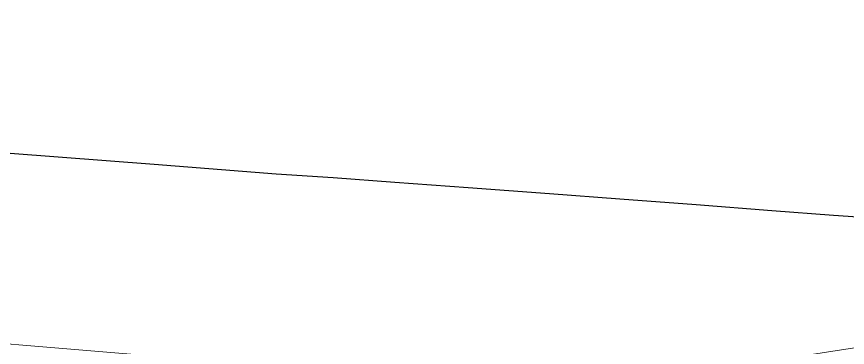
# Model space of a CAD drawing. Header units: metres. Extents: x -4 to 509425, y 7549 to 4732445.
# Drawn here: x 489104 to 491672, y 4717781 to 4718804 of the extents above; entities that cross this region are included whole.
import ezdxf

# ---------------------------------------------------------------- set-up
doc = ezdxf.new("R2010")
doc.units = ezdxf.units.M
doc.header["$LTSCALE"] = 0.01
doc.header["$MEASUREMENT"] = 0
doc.layers.get('0').update_dxf_attribs({"lineweight": 0})
doc.layers.add('_00_LE_BURGOS', color=1, linetype='Continuous')
doc.layers.add('Lineas electricas aereas', color=30, linetype='Continuous')

msp = doc.modelspace()

# ---------------------------------------------------------------- linework, layer by layer
at = {"color": 5}
msp.add_lwpolyline([(484900.497, 4718140.211), (490826.186, 4717645.711), (493296.683, 4718027.126), (496567.966, 4717217.654), (499084.795, 4718098.371), (500600.958, 4718460.832), (501582.427, 4719465.787), (501620.207, 4720722.559), (502019.92, 4720707.42), (501976.306, 4719296.597), (500827.332, 4718103.33), (496587.583, 4716800.735), (493278.454, 4717619.573), (490840.266, 4717243.146), (484895.504, 4717739.237)], dxfattribs=at)
at = {"layer": '_00_LE_BURGOS', "color": 2, "linetype": 'Continuous', "const_width": 1}
msp.add_lwpolyline([(489083.815, 4718381.479), (489529.328, 4718347.813), (489906.252, 4718317.609), (490082.443, 4718306.283), (490273.108, 4718292.439), (490500.269, 4718275.449), (490751.342, 4718257.201), (490969.064, 4718240.211), (491205.035, 4718223.221), (491439.118, 4718204.972), (491629.782, 4718190.5), (491809.698, 4718177.894), (492106.707, 4718156.246), (492436.62, 4718130.269), (492533.602, 4718122.476), (492673.015, 4718112.951), (492922.398, 4718095.632), (493169.184, 4718080.046), (493435.885, 4718058.398), (493600.409, 4718046.275), (493791.776, 4718031.555), (493961.705, 4718019.26), (494184.762, 4718002.073), (494381.256, 4717997.555)], dxfattribs=at)
msp.add_lwpolyline([(489083.815, 4718381.479), (489529.328, 4718347.813), (489906.252, 4718317.609), (490082.443, 4718306.283), (490273.108, 4718292.439), (490500.269, 4718275.449), (490751.342, 4718257.201), (490969.064, 4718240.211), (491205.035, 4718223.221), (491439.118, 4718204.972), (491629.782, 4718190.5), (491809.698, 4718177.894), (492106.707, 4718156.246), (492436.62, 4718130.269), (492533.602, 4718122.476), (492673.015, 4718112.951), (492922.398, 4718095.632), (493169.184, 4718080.046), (493435.885, 4718058.398), (493600.409, 4718046.275), (493791.776, 4718031.555), (493961.705, 4718019.26), (494184.762, 4718002.073), (494381.256, 4717997.555)], dxfattribs=at)
at = {"layer": 'Lineas electricas aereas'}
msp.add_polyline3d([(489083.815, 4718381.479, 708.3), (489529.328, 4718347.813, 715.4), (489906.252, 4718317.609, 689.3), (490082.443, 4718306.283, 700.3), (490273.108, 4718292.439, 717.2), (490500.269, 4718275.449, 728.6), (490751.342, 4718257.201, 739.5), (490969.064, 4718240.211, 741.6), (491205.035, 4718223.221, 742.1), (491439.118, 4718204.972, 734.7), (491629.782, 4718190.5, 718.2), (491809.698, 4718177.894, 698.2), (492106.707, 4718156.246, 679.3), (492436.62, 4718130.269, 691.8), (492533.602, 4718122.476, 699.3), (492673.015, 4718112.951, 701.8), (492922.398, 4718095.632, 713), (493169.184, 4718080.046, 720.4), (493435.885, 4718058.398, 730.6), (493600.409, 4718046.275, 724.1), (493791.776, 4718031.555, 729.8), (493961.705, 4718019.26, 739.7), (494184.762, 4718002.073, 730.4), (494381.256, 4717997.555, 726.471)], dxfattribs=at)

doc.saveas('drawing.dxf')
